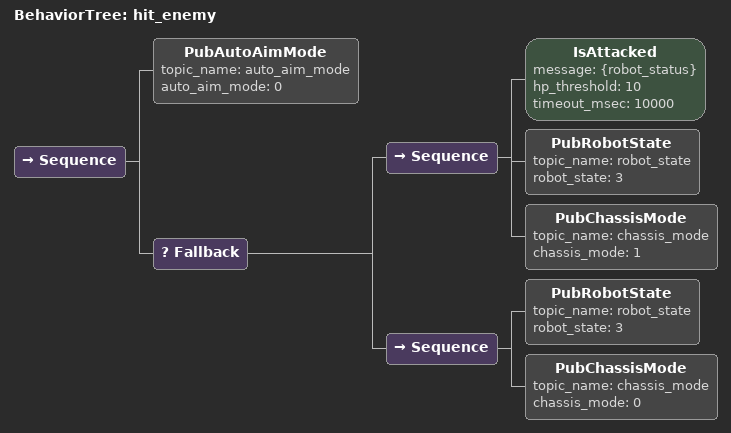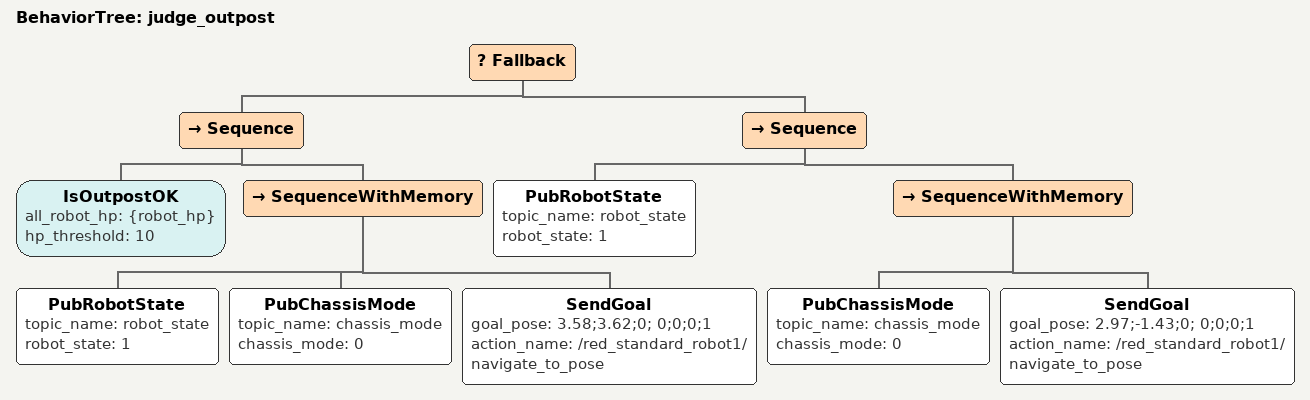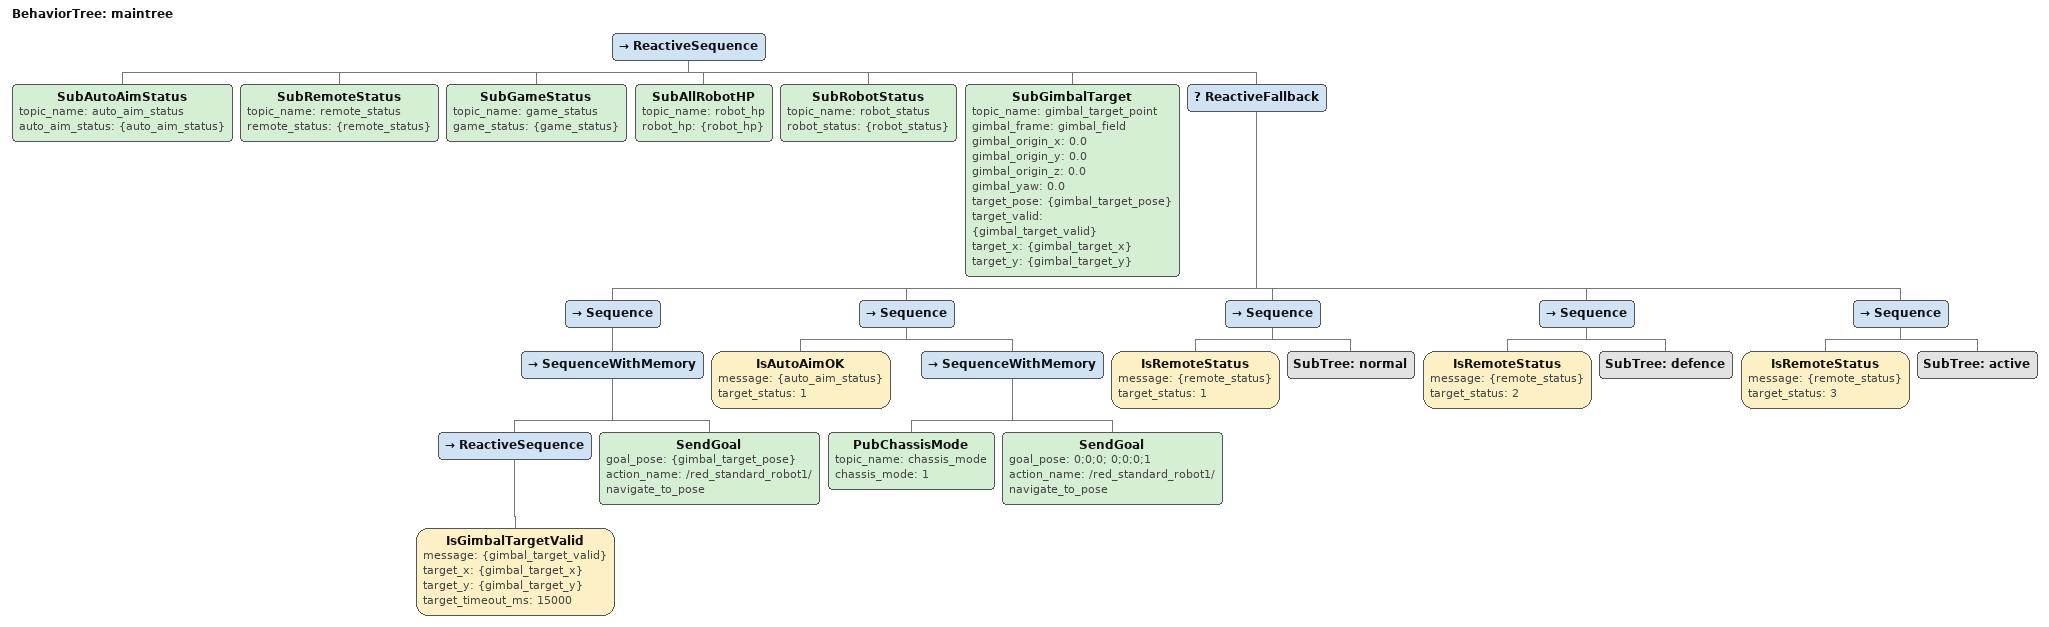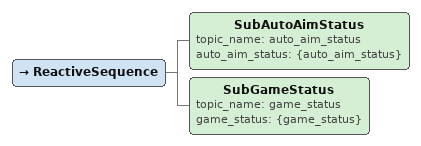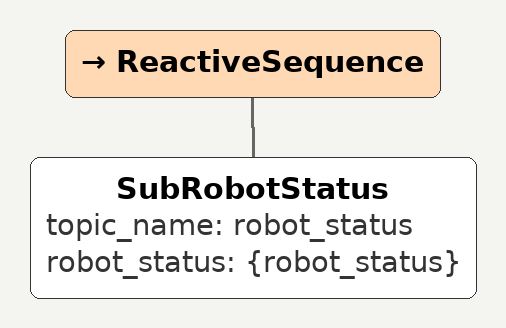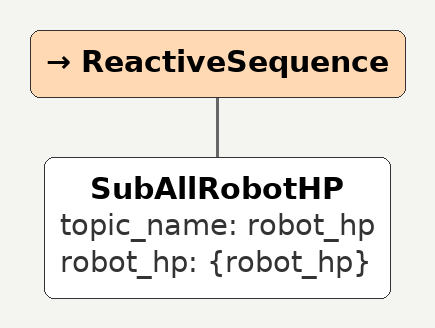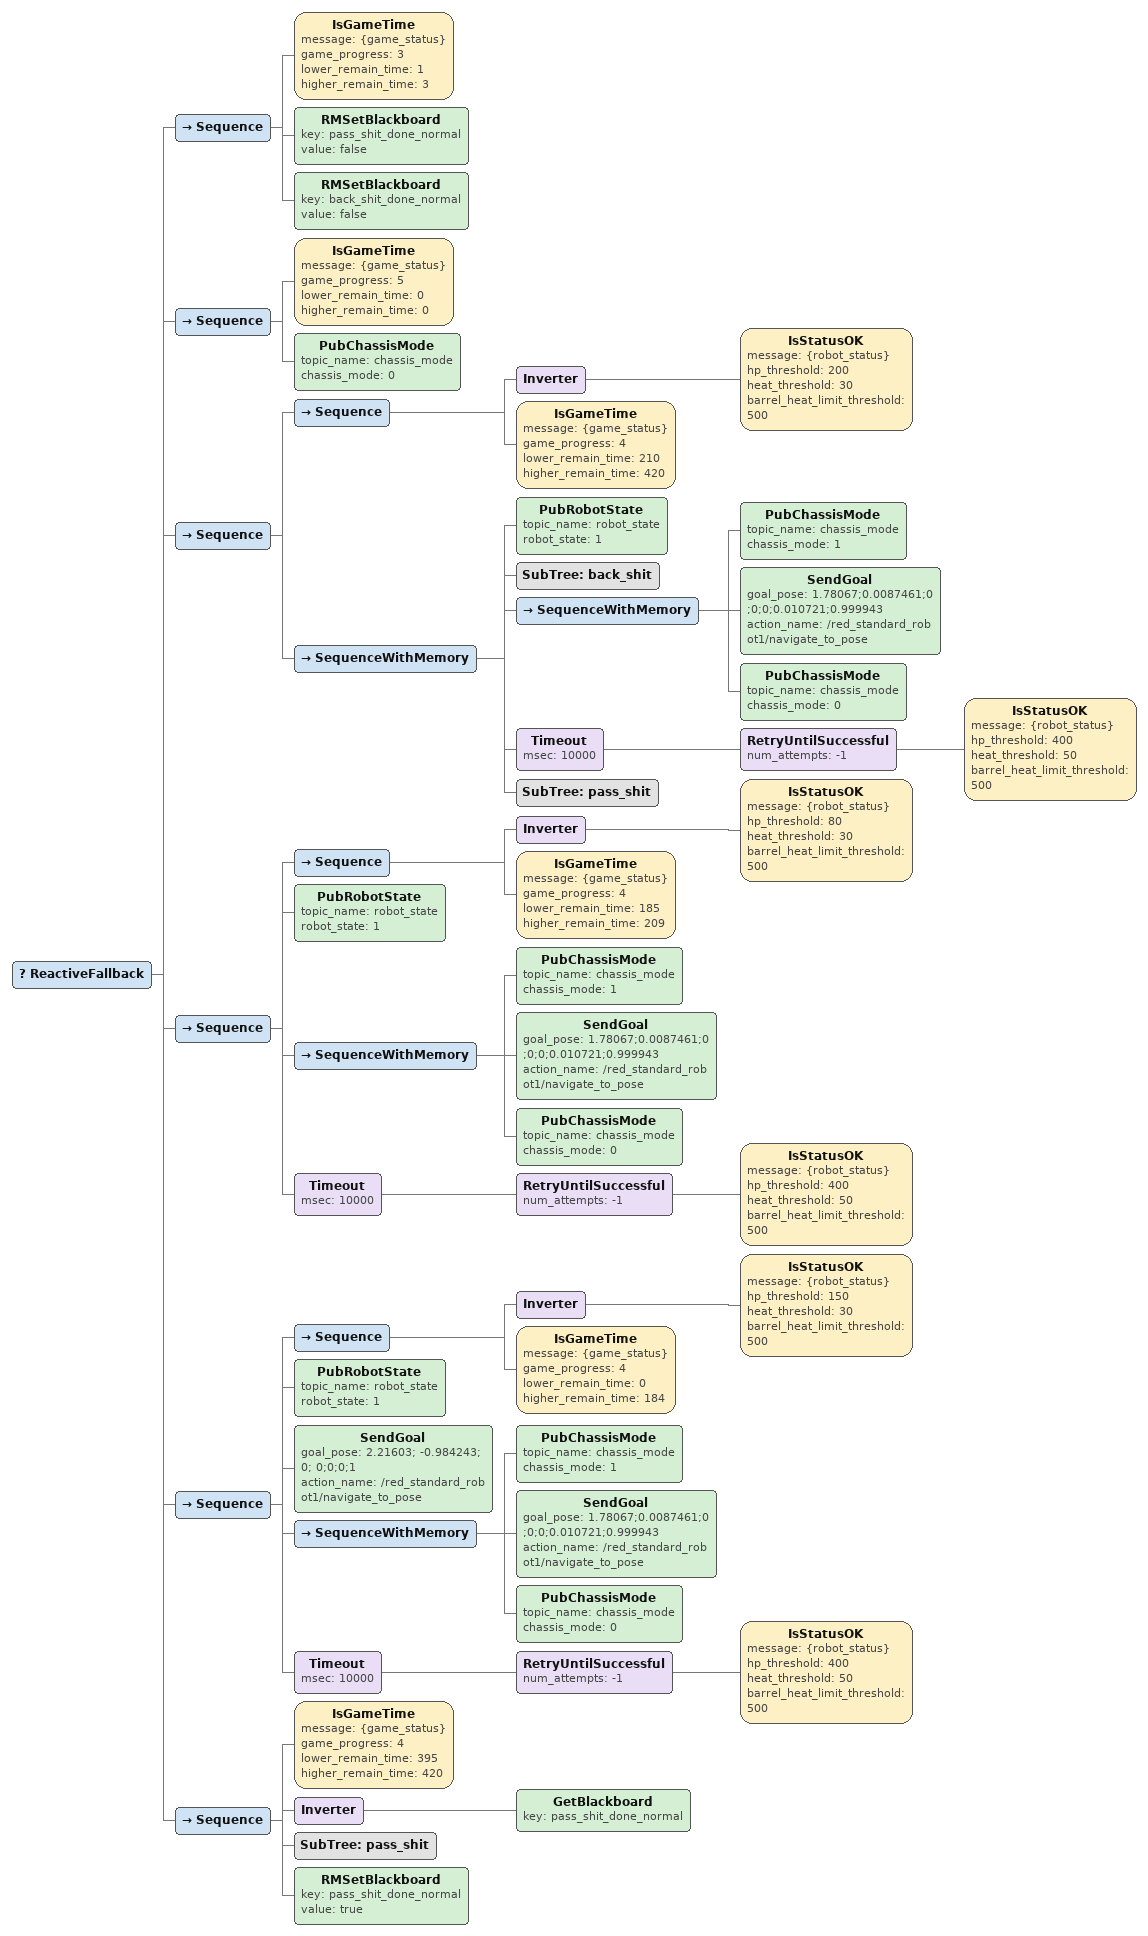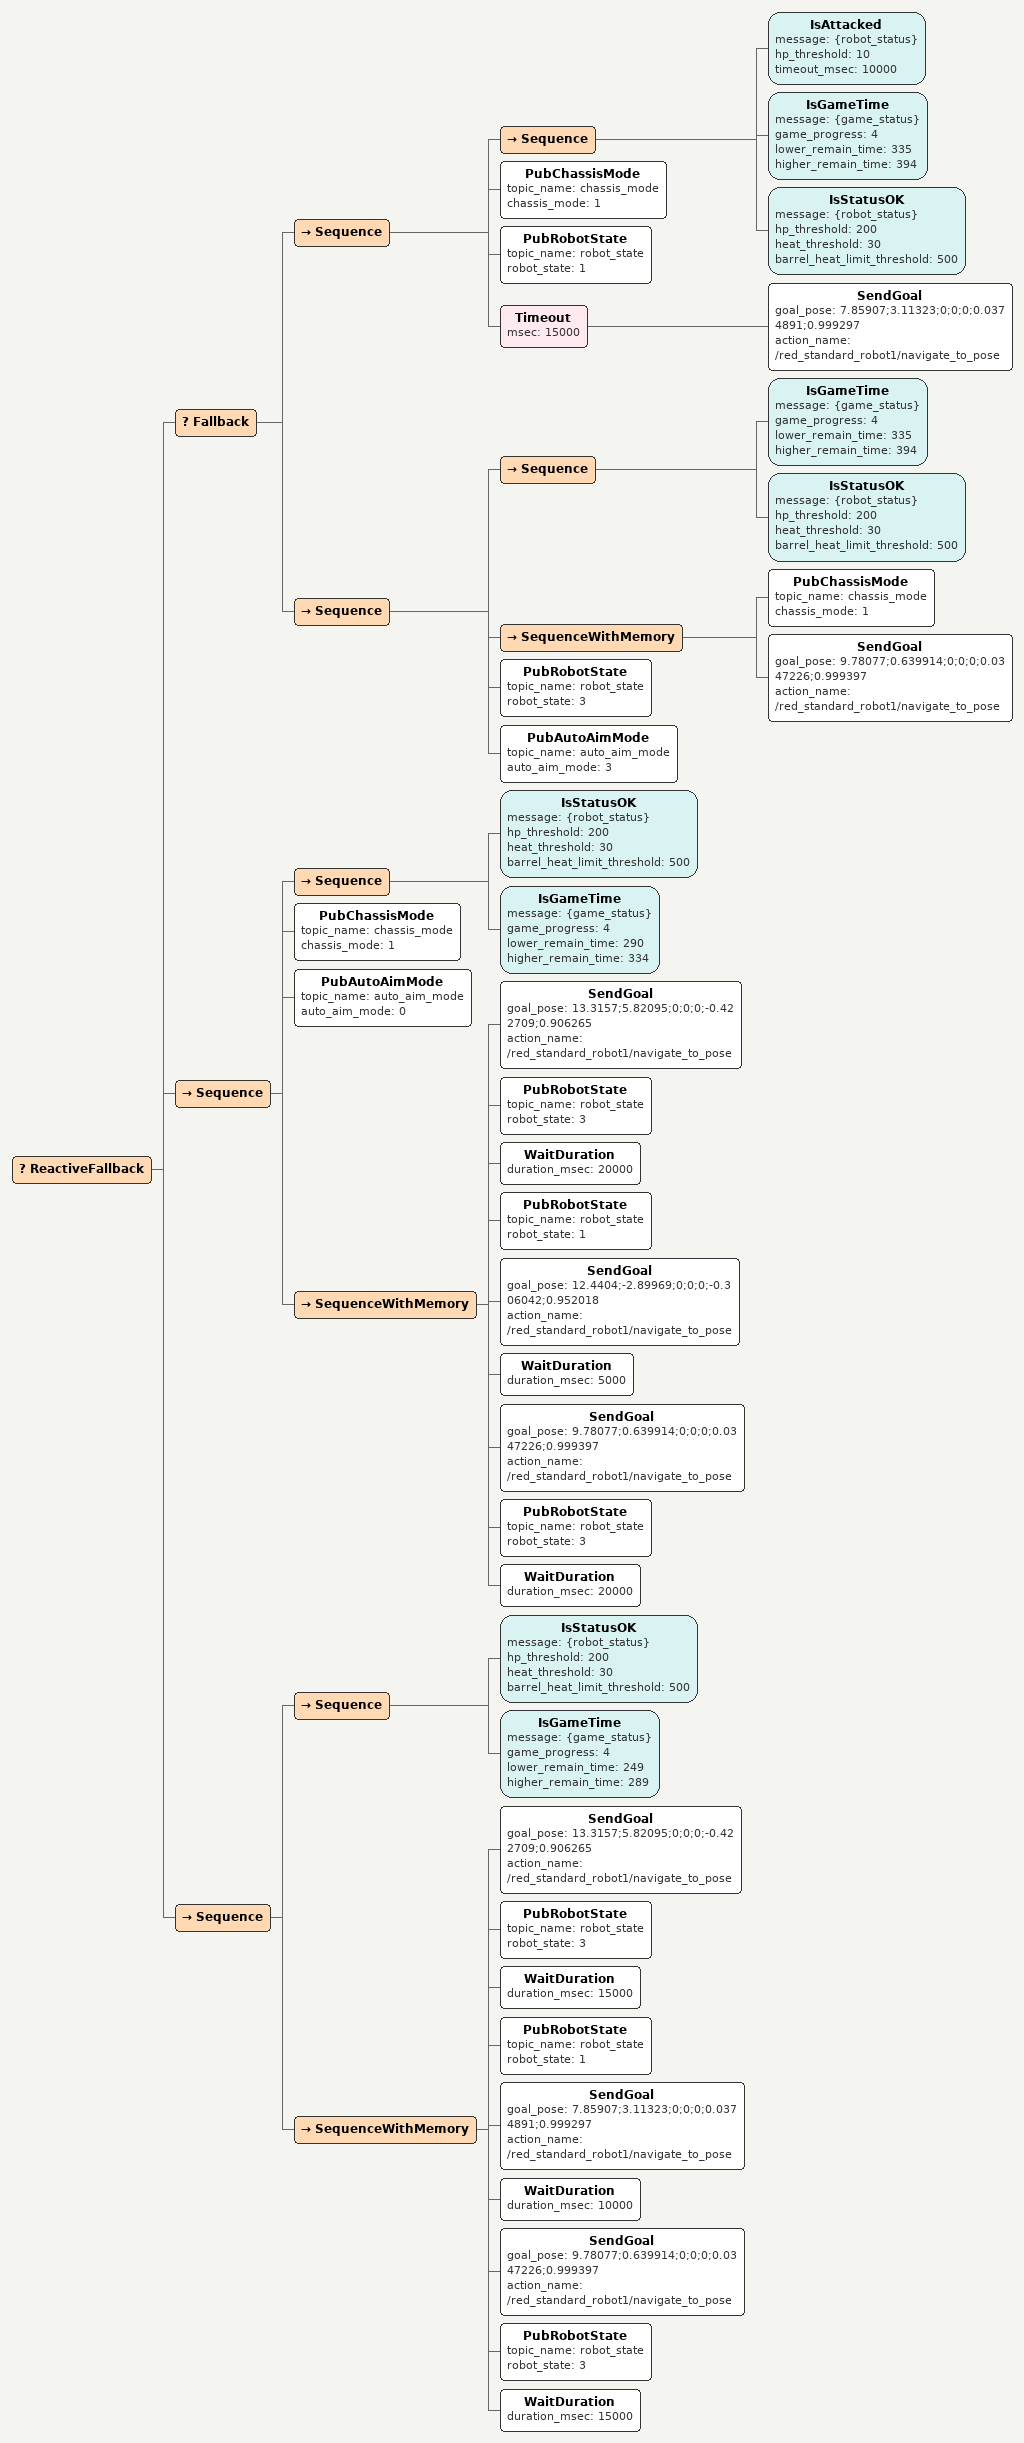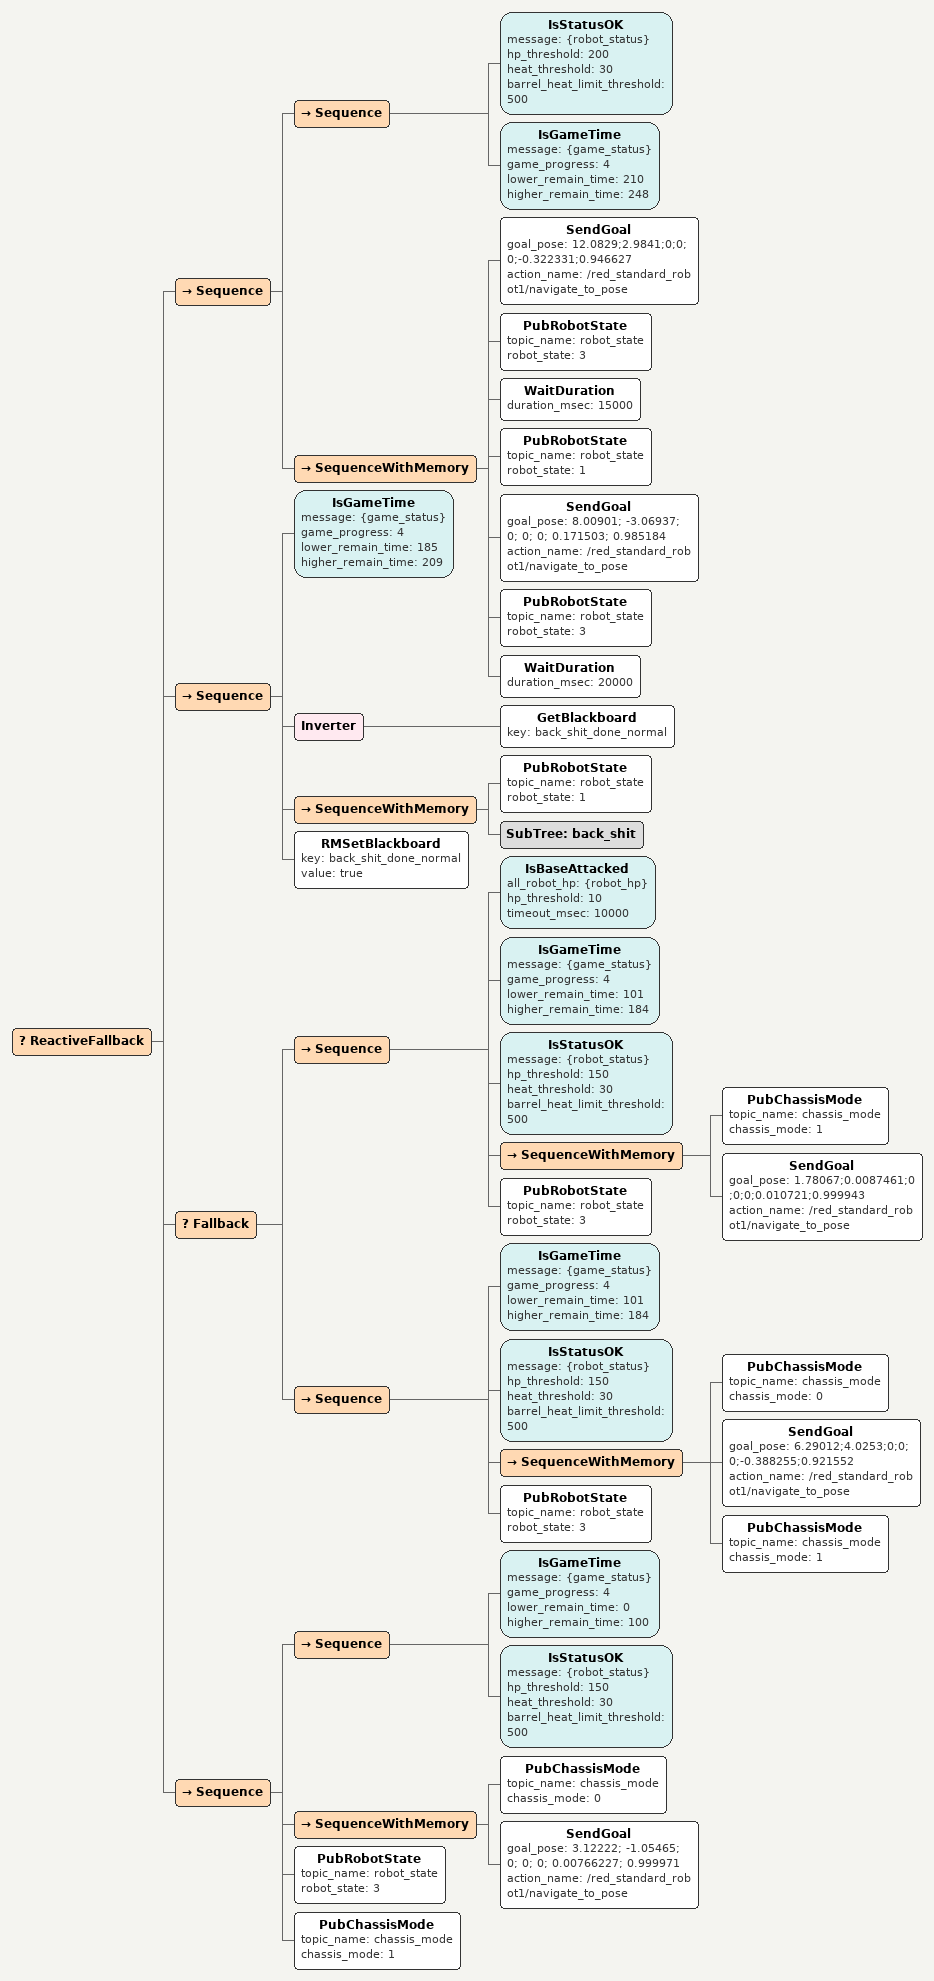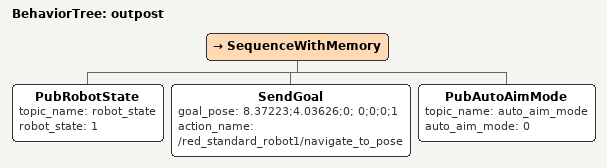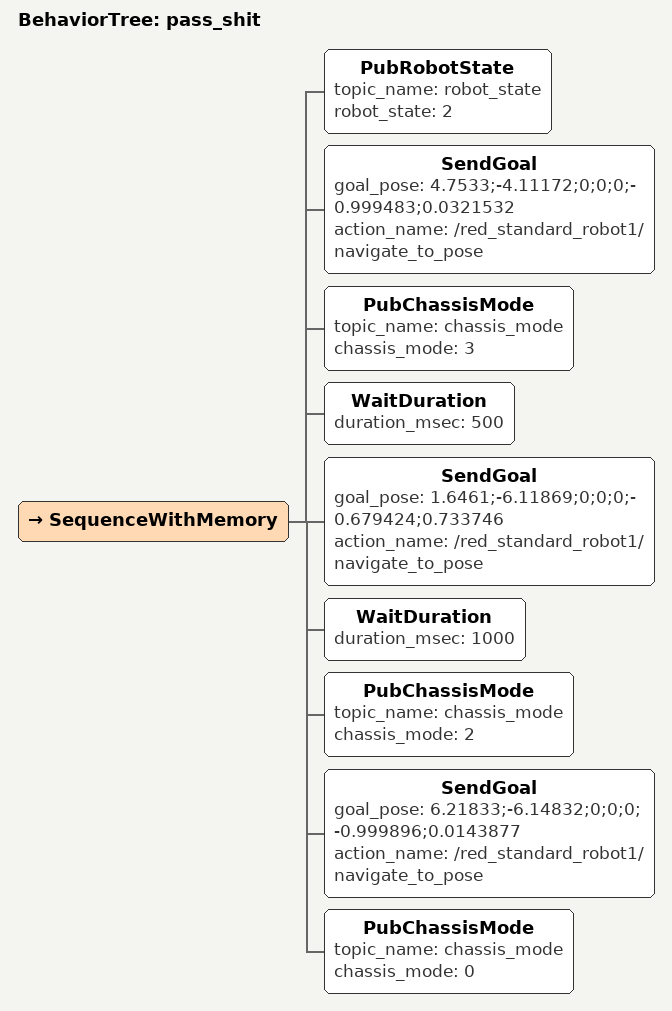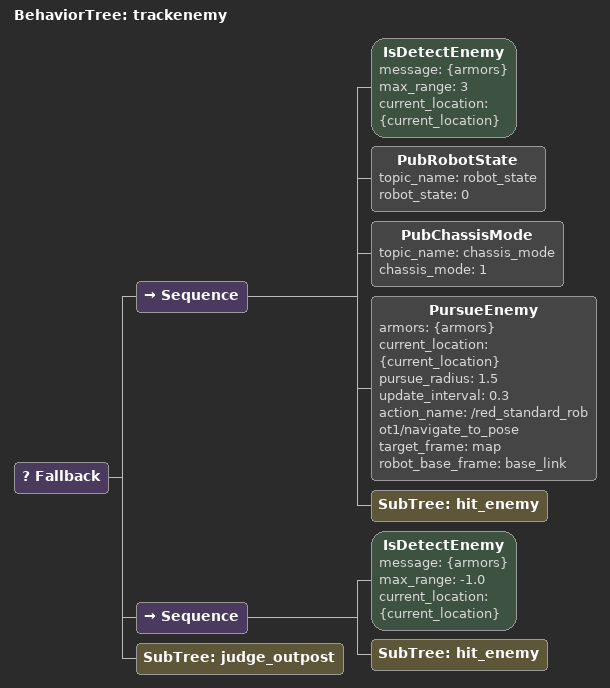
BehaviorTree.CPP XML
<BehaviorTree ID="hit_enemy">
  <Sequence>
    <PubAutoAimMode topic_name="auto_aim_mode" auto_aim_mode="0"/>
    <Fallback>
      <Sequence>
        <IsAttacked message="{robot_status}" hp_threshold="10" timeout_msec="10000"/>
        <PubRobotState topic_name="robot_state" robot_state="3"/>
        <PubChassisMode topic_name="chassis_mode" chassis_mode="1"/>
      </Sequence>
      <Sequence>
        <PubRobotState topic_name="robot_state" robot_state="3"/>
        <PubChassisMode topic_name="chassis_mode" chassis_mode="0"/>
      </Sequence>
    </Fallback>
  </Sequence>
</BehaviorTree>

<BehaviorTree ID="judge_outpost">
  <Fallback>
    <Sequence>
      <IsOutpostOK all_robot_hp="{robot_hp}" hp_threshold="10"/>
      <SequenceWithMemory>
        <PubRobotState topic_name="robot_state" robot_state="1"/>
        <PubChassisMode topic_name="chassis_mode" chassis_mode="0"/>
        <SendGoal goal_pose="3.58;3.62;0; 0;0;0;1" action_name="/red_standard_robot1/navigate_to_pose"/>
      </SequenceWithMemory>
    </Sequence>
    <Sequence>
      <PubRobotState topic_name="robot_state" robot_state="1"/>
      <SequenceWithMemory>
        <PubChassisMode topic_name="chassis_mode" chassis_mode="0"/>
        <SendGoal goal_pose="2.97;-1.43;0; 0;0;0;1" action_name="/red_standard_robot1/navigate_to_pose"/>
      </SequenceWithMemory>
    </Sequence>
  </Fallback>
</BehaviorTree>

<BehaviorTree ID="maintree">
  <ReactiveSequence>
    <SubAutoAimStatus topic_name="auto_aim_status" auto_aim_status="{auto_aim_status}"/>
    <SubRemoteStatus topic_name="remote_status" remote_status="{remote_status}"/>
    <SubGameStatus topic_name="game_status" game_status="{game_status}"/>
    <SubAllRobotHP topic_name="robot_hp" robot_hp="{robot_hp}"/>
    <SubRobotStatus topic_name="robot_status" robot_status="{robot_status}"/>
    <SubGimbalTarget topic_name="gimbal_target_point" gimbal_frame="gimbal_field" gimbal_origin_x="0.0" gimbal_origin_y="0.0" gimbal_origin_z="0.0" gimbal_yaw="0.0" target_pose="{gimbal_target_pose}" target_valid="{gimbal_target_valid}" target_x="{gimbal_target_x}" target_y="{gimbal_target_y}"/>
    <ReactiveFallback>
      <Sequence>
        <SequenceWithMemory>
          <ReactiveSequence>
            <IsGimbalTargetValid message="{gimbal_target_valid}" target_x="{gimbal_target_x}" target_y="{gimbal_target_y}" target_timeout_ms="15000"/>
          </ReactiveSequence>
          <SendGoal goal_pose="{gimbal_target_pose}" action_name="/red_standard_robot1/navigate_to_pose"/>
        </SequenceWithMemory>
      </Sequence>
      <Sequence>
        <IsAutoAimOK message="{auto_aim_status}" target_status="1"/>
        <SequenceWithMemory>
          <PubChassisMode topic_name="chassis_mode" chassis_mode="1"/>
          <SendGoal goal_pose="0;0;0; 0;0;0;1" action_name="/red_standard_robot1/navigate_to_pose"/>
        </SequenceWithMemory>
      </Sequence>
      <Sequence>
        <IsRemoteStatus message="{remote_status}" target_status="1"/>
        <SubTree ID="normal"/>
      </Sequence>
      <Sequence>
        <IsRemoteStatus message="{remote_status}" target_status="2"/>
        <SubTree ID="defence"/>
      </Sequence>
      <Sequence>
        <IsRemoteStatus message="{remote_status}" target_status="3"/>
        <SubTree ID="active"/>
      </Sequence>
    </ReactiveFallback>
  </ReactiveSequence>
</BehaviorTree>

<ReactiveSequence>
  <SubAutoAimStatus topic_name="auto_aim_status" auto_aim_status="{auto_aim_status}"/>
  <SubGameStatus topic_name="game_status" game_status="{game_status}"/>
</ReactiveSequence>

<ReactiveSequence>
  <SubRobotStatus topic_name="robot_status" robot_status="{robot_status}"/>
</ReactiveSequence>

<ReactiveSequence>
  <SubAllRobotHP topic_name="robot_hp" robot_hp="{robot_hp}"/>
</ReactiveSequence>

<ReactiveFallback>
  <Sequence>
    <IsGameTime message="{game_status}" game_progress="3" lower_remain_time="1" higher_remain_time="3"/>
    <RMSetBlackboard key="pass_shit_done_normal" value="false"/>
    <RMSetBlackboard key="back_shit_done_normal" value="false"/>
  </Sequence>
  <Sequence>
    <IsGameTime message="{game_status}" game_progress="5" lower_remain_time="0" higher_remain_time="0"/>
    <PubChassisMode topic_name="chassis_mode" chassis_mode="0"/>
  </Sequence>
  <Sequence>
    <Sequence>
      <Inverter>
        <IsStatusOK message="{robot_status}" hp_threshold="200" heat_threshold="30" barrel_heat_limit_threshold="500"/>
      </Inverter>
      <IsGameTime message="{game_status}" game_progress="4" lower_remain_time="210" higher_remain_time="420"/>
    </Sequence>
    <SequenceWithMemory>
      <PubRobotState topic_name="robot_state" robot_state="1"/>
      <SubTree ID="back_shit"/>
      <SequenceWithMemory>
        <PubChassisMode topic_name="chassis_mode" chassis_mode="1"/>
        <SendGoal goal_pose="1.78067;0.0087461;0;0;0;0.010721;0.999943" action_name="/red_standard_robot1/navigate_to_pose"/>
        <PubChassisMode topic_name="chassis_mode" chassis_mode="0"/>
      </SequenceWithMemory>
      <Timeout msec="10000">
        <RetryUntilSuccessful num_attempts="-1">
          <IsStatusOK message="{robot_status}" hp_threshold="400" heat_threshold="50" barrel_heat_limit_threshold="500"/>
        </RetryUntilSuccessful>
      </Timeout>
      <SubTree ID="pass_shit"/>
    </SequenceWithMemory>
  </Sequence>
  <Sequence>
    <Sequence>
      <Inverter>
        <IsStatusOK message="{robot_status}" hp_threshold="80" heat_threshold="30" barrel_heat_limit_threshold="500"/>
      </Inverter>
      <IsGameTime message="{game_status}" game_progress="4" lower_remain_time="185" higher_remain_time="209"/>
    </Sequence>
    <PubRobotState topic_name="robot_state" robot_state="1"/>
    <SequenceWithMemory>
      <PubChassisMode topic_name="chassis_mode" chassis_mode="1"/>
      <SendGoal goal_pose="1.78067;0.0087461;0;0;0;0.010721;0.999943" action_name="/red_standard_robot1/navigate_to_pose"/>
      <PubChassisMode topic_name="chassis_mode" chassis_mode="0"/>
    </SequenceWithMemory>
    <Timeout msec="10000">
      <RetryUntilSuccessful num_attempts="-1">
        <IsStatusOK message="{robot_status}" hp_threshold="400" heat_threshold="50" barrel_heat_limit_threshold="500"/>
      </RetryUntilSuccessful>
    </Timeout>
  </Sequence>
  <Sequence>
    <Sequence>
      <Inverter>
        <IsStatusOK message="{robot_status}" hp_threshold="150" heat_threshold="30" barrel_heat_limit_threshold="500"/>
      </Inverter>
      <IsGameTime message="{game_status}" game_progress="4" lower_remain_time="0" higher_remain_time="184"/>
    </Sequence>
    <PubRobotState topic_name="robot_state" robot_state="1"/>
    <SendGoal goal_pose="2.21603; -0.984243; 0; 0;0;0;1" action_name="/red_standard_robot1/navigate_to_pose"/>
    <SequenceWithMemory>
      <PubChassisMode topic_name="chassis_mode" chassis_mode="1"/>
      <SendGoal goal_pose="1.78067;0.0087461;0;0;0;0.010721;0.999943" action_name="/red_standard_robot1/navigate_to_pose"/>
      <PubChassisMode topic_name="chassis_mode" chassis_mode="0"/>
    </SequenceWithMemory>
    <Timeout msec="10000">
      <RetryUntilSuccessful num_attempts="-1">
        <IsStatusOK message="{robot_status}" hp_threshold="400" heat_threshold="50" barrel_heat_limit_threshold="500"/>
      </RetryUntilSuccessful>
    </Timeout>
  </Sequence>
  <Sequence>
    <IsGameTime message="{game_status}" game_progress="4" lower_remain_time="395" higher_remain_time="420"/>
    <Inverter>
      <GetBlackboard key="pass_shit_done_normal"/>
    </Inverter>
    <SubTree ID="pass_shit"/>
    <RMSetBlackboard key="pass_shit_done_normal" value="true"/>
  </Sequence>
</ReactiveFallback>

<ReactiveFallback>
  <Fallback>
    <Sequence>
      <Sequence>
        <IsAttacked message="{robot_status}" hp_threshold="10" timeout_msec="10000"/>
        <IsGameTime message="{game_status}" game_progress="4" lower_remain_time="335" higher_remain_time="394"/>
        <IsStatusOK message="{robot_status}" hp_threshold="200" heat_threshold="30" barrel_heat_limit_threshold="500"/>
      </Sequence>
      <PubChassisMode topic_name="chassis_mode" chassis_mode="1"/>
      <PubRobotState topic_name="robot_state" robot_state="1"/>
      <Timeout msec="15000">
        <SendGoal goal_pose="7.85907;3.11323;0;0;0;0.0374891;0.999297" action_name="/red_standard_robot1/navigate_to_pose"/>
      </Timeout>
    </Sequence>
    <Sequence>
      <Sequence>
        <IsGameTime message="{game_status}" game_progress="4" lower_remain_time="335" higher_remain_time="394"/>
        <IsStatusOK message="{robot_status}" hp_threshold="200" heat_threshold="30" barrel_heat_limit_threshold="500"/>
      </Sequence>
      <SequenceWithMemory>
        <PubChassisMode topic_name="chassis_mode" chassis_mode="1"/>
        <SendGoal goal_pose="9.78077;0.639914;0;0;0;0.0347226;0.999397" action_name="/red_standard_robot1/navigate_to_pose"/>
      </SequenceWithMemory>
      <PubRobotState topic_name="robot_state" robot_state="3"/>
      <PubAutoAimMode topic_name="auto_aim_mode" auto_aim_mode="3"/>
    </Sequence>
  </Fallback>
  <Sequence>
    <Sequence>
      <IsStatusOK message="{robot_status}" hp_threshold="200" heat_threshold="30" barrel_heat_limit_threshold="500"/>
      <IsGameTime message="{game_status}" game_progress="4" lower_remain_time="290" higher_remain_time="334"/>
    </Sequence>
    <PubChassisMode topic_name="chassis_mode" chassis_mode="1"/>
    <PubAutoAimMode topic_name="auto_aim_mode" auto_aim_mode="0"/>
    <SequenceWithMemory>
      <SendGoal goal_pose="13.3157;5.82095;0;0;0;-0.422709;0.906265" action_name="/red_standard_robot1/navigate_to_pose"/>
      <PubRobotState topic_name="robot_state" robot_state="3"/>
      <WaitDuration duration_msec="20000"/>
      <PubRobotState topic_name="robot_state" robot_state="1"/>
      <SendGoal goal_pose="12.4404;-2.89969;0;0;0;-0.306042;0.952018" action_name="/red_standard_robot1/navigate_to_pose"/>
      <WaitDuration duration_msec="5000"/>
      <SendGoal goal_pose="9.78077;0.639914;0;0;0;0.0347226;0.999397" action_name="/red_standard_robot1/navigate_to_pose"/>
      <PubRobotState topic_name="robot_state" robot_state="3"/>
      <WaitDuration duration_msec="20000"/>
    </SequenceWithMemory>
  </Sequence>
  <Sequence>
    <Sequence>
      <IsStatusOK message="{robot_status}" hp_threshold="200" heat_threshold="30" barrel_heat_limit_threshold="500"/>
      <IsGameTime message="{game_status}" game_progress="4" lower_remain_time="249" higher_remain_time="289"/>
    </Sequence>
    <SequenceWithMemory>
      <SendGoal goal_pose="13.3157;5.82095;0;0;0;-0.422709;0.906265" action_name="/red_standard_robot1/navigate_to_pose"/>
      <PubRobotState topic_name="robot_state" robot_state="3"/>
      <WaitDuration duration_msec="15000"/>
      <PubRobotState topic_name="robot_state" robot_state="1"/>
      <SendGoal goal_pose="7.85907;3.11323;0;0;0;0.0374891;0.999297" action_name="/red_standard_robot1/navigate_to_pose"/>
      <WaitDuration duration_msec="10000"/>
      <SendGoal goal_pose="9.78077;0.639914;0;0;0;0.0347226;0.999397" action_name="/red_standard_robot1/navigate_to_pose"/>
      <PubRobotState topic_name="robot_state" robot_state="3"/>
      <WaitDuration duration_msec="15000"/>
    </SequenceWithMemory>
  </Sequence>
</ReactiveFallback>

<ReactiveFallback>
  <Sequence>
    <Sequence>
      <IsStatusOK message="{robot_status}" hp_threshold="200" heat_threshold="30" barrel_heat_limit_threshold="500"/>
      <IsGameTime message="{game_status}" game_progress="4" lower_remain_time="210" higher_remain_time="248"/>
    </Sequence>
    <SequenceWithMemory>
      <SendGoal goal_pose="12.0829;2.9841;0;0;0;-0.322331;0.946627" action_name="/red_standard_robot1/navigate_to_pose"/>
      <PubRobotState topic_name="robot_state" robot_state="3"/>
      <WaitDuration duration_msec="15000"/>
      <PubRobotState topic_name="robot_state" robot_state="1"/>
      <SendGoal goal_pose="8.00901; -3.06937; 0; 0; 0; 0.171503; 0.985184" action_name="/red_standard_robot1/navigate_to_pose"/>
      <PubRobotState topic_name="robot_state" robot_state="3"/>
      <WaitDuration duration_msec="20000"/>
    </SequenceWithMemory>
  </Sequence>
  <Sequence>
    <IsGameTime message="{game_status}" game_progress="4" lower_remain_time="185" higher_remain_time="209"/>
    <Inverter>
      <GetBlackboard key="back_shit_done_normal"/>
    </Inverter>
    <SequenceWithMemory>
      <PubRobotState topic_name="robot_state" robot_state="1"/>
      <SubTree ID="back_shit"/>
    </SequenceWithMemory>
    <RMSetBlackboard key="back_shit_done_normal" value="true"/>
  </Sequence>
  <Fallback>
    <Sequence>
      <IsBaseAttacked all_robot_hp="{robot_hp}" hp_threshold="10" timeout_msec="10000"/>
      <IsGameTime message="{game_status}" game_progress="4" lower_remain_time="101" higher_remain_time="184"/>
      <IsStatusOK message="{robot_status}" hp_threshold="150" heat_threshold="30" barrel_heat_limit_threshold="500"/>
      <SequenceWithMemory>
        <PubChassisMode topic_name="chassis_mode" chassis_mode="1"/>
        <SendGoal goal_pose="1.78067;0.0087461;0;0;0;0.010721;0.999943" action_name="/red_standard_robot1/navigate_to_pose"/>
      </SequenceWithMemory>
      <PubRobotState topic_name="robot_state" robot_state="3"/>
    </Sequence>
    <Sequence>
      <IsGameTime message="{game_status}" game_progress="4" lower_remain_time="101" higher_remain_time="184"/>
      <IsStatusOK message="{robot_status}" hp_threshold="150" heat_threshold="30" barrel_heat_limit_threshold="500"/>
      <SequenceWithMemory>
        <PubChassisMode topic_name="chassis_mode" chassis_mode="0"/>
        <SendGoal goal_pose="6.29012;4.0253;0;0;0;-0.388255;0.921552" action_name="/red_standard_robot1/navigate_to_pose"/>
        <PubChassisMode topic_name="chassis_mode" chassis_mode="1"/>
      </SequenceWithMemory>
      <PubRobotState topic_name="robot_state" robot_state="3"/>
    </Sequence>
  </Fallback>
  <Sequence>
    <Sequence>
      <IsGameTime message="{game_status}" game_progress="4" lower_remain_time="0" higher_remain_time="100"/>
      <IsStatusOK message="{robot_status}" hp_threshold="150" heat_threshold="30" barrel_heat_limit_threshold="500"/>
    </Sequence>
    <SequenceWithMemory>
      <PubChassisMode topic_name="chassis_mode" chassis_mode="0"/>
      <SendGoal goal_pose="3.12222; -1.05465; 0; 0; 0; 0.00766227; 0.999971" action_name="/red_standard_robot1/navigate_to_pose"/>
    </SequenceWithMemory>
    <PubRobotState topic_name="robot_state" robot_state="3"/>
    <PubChassisMode topic_name="chassis_mode" chassis_mode="1"/>
  </Sequence>
</ReactiveFallback>

<BehaviorTree ID="outpost">
  <SequenceWithMemory>
    <PubRobotState topic_name="robot_state" robot_state="1"/>
    <SendGoal goal_pose="8.37223;4.03626;0; 0;0;0;1" action_name="/red_standard_robot1/navigate_to_pose"/>
    <PubAutoAimMode topic_name="auto_aim_mode" auto_aim_mode="0"/>
  </SequenceWithMemory>
</BehaviorTree>

<BehaviorTree ID="pass_shit">
  <SequenceWithMemory>
    <PubRobotState topic_name="robot_state" robot_state="2"/>
    <SendGoal goal_pose="4.7533;-4.11172;0;0;0;-0.999483;0.0321532" action_name="/red_standard_robot1/navigate_to_pose"/>
    <PubChassisMode topic_name="chassis_mode" chassis_mode="3"/>
    <WaitDuration duration_msec="500"/>
    <SendGoal goal_pose="1.6461;-6.11869;0;0;0;-0.679424;0.733746" action_name="/red_standard_robot1/navigate_to_pose"/>
    <WaitDuration duration_msec="1000"/>
    <PubChassisMode topic_name="chassis_mode" chassis_mode="2"/>
    <SendGoal goal_pose="6.21833;-6.14832;0;0;0;-0.999896;0.0143877" action_name="/red_standard_robot1/navigate_to_pose"/>
    <PubChassisMode topic_name="chassis_mode" chassis_mode="0"/>
  </SequenceWithMemory>
</BehaviorTree>

<BehaviorTree ID="trackenemy">
  <Fallback>
    <Sequence>
      <IsDetectEnemy message="{armors}" max_range="3" current_location="{current_location}"/>
      <PubRobotState topic_name="robot_state" robot_state="0"/>
      <PubChassisMode topic_name="chassis_mode" chassis_mode="1"/>
      <PursueEnemy armors="{armors}" current_location="{current_location}" pursue_radius="1.5" update_interval="0.3" action_name="/red_standard_robot1/navigate_to_pose" target_frame="map" robot_base_frame="base_link"/>
      <SubTree ID="hit_enemy"/>
    </Sequence>
    <Sequence>
      <IsDetectEnemy message="{armors}" max_range="-1.0" current_location="{current_location}"/>
      <SubTree ID="hit_enemy"/>
    </Sequence>
    <SubTree ID="judge_outpost"/>
  </Fallback>
</BehaviorTree>
